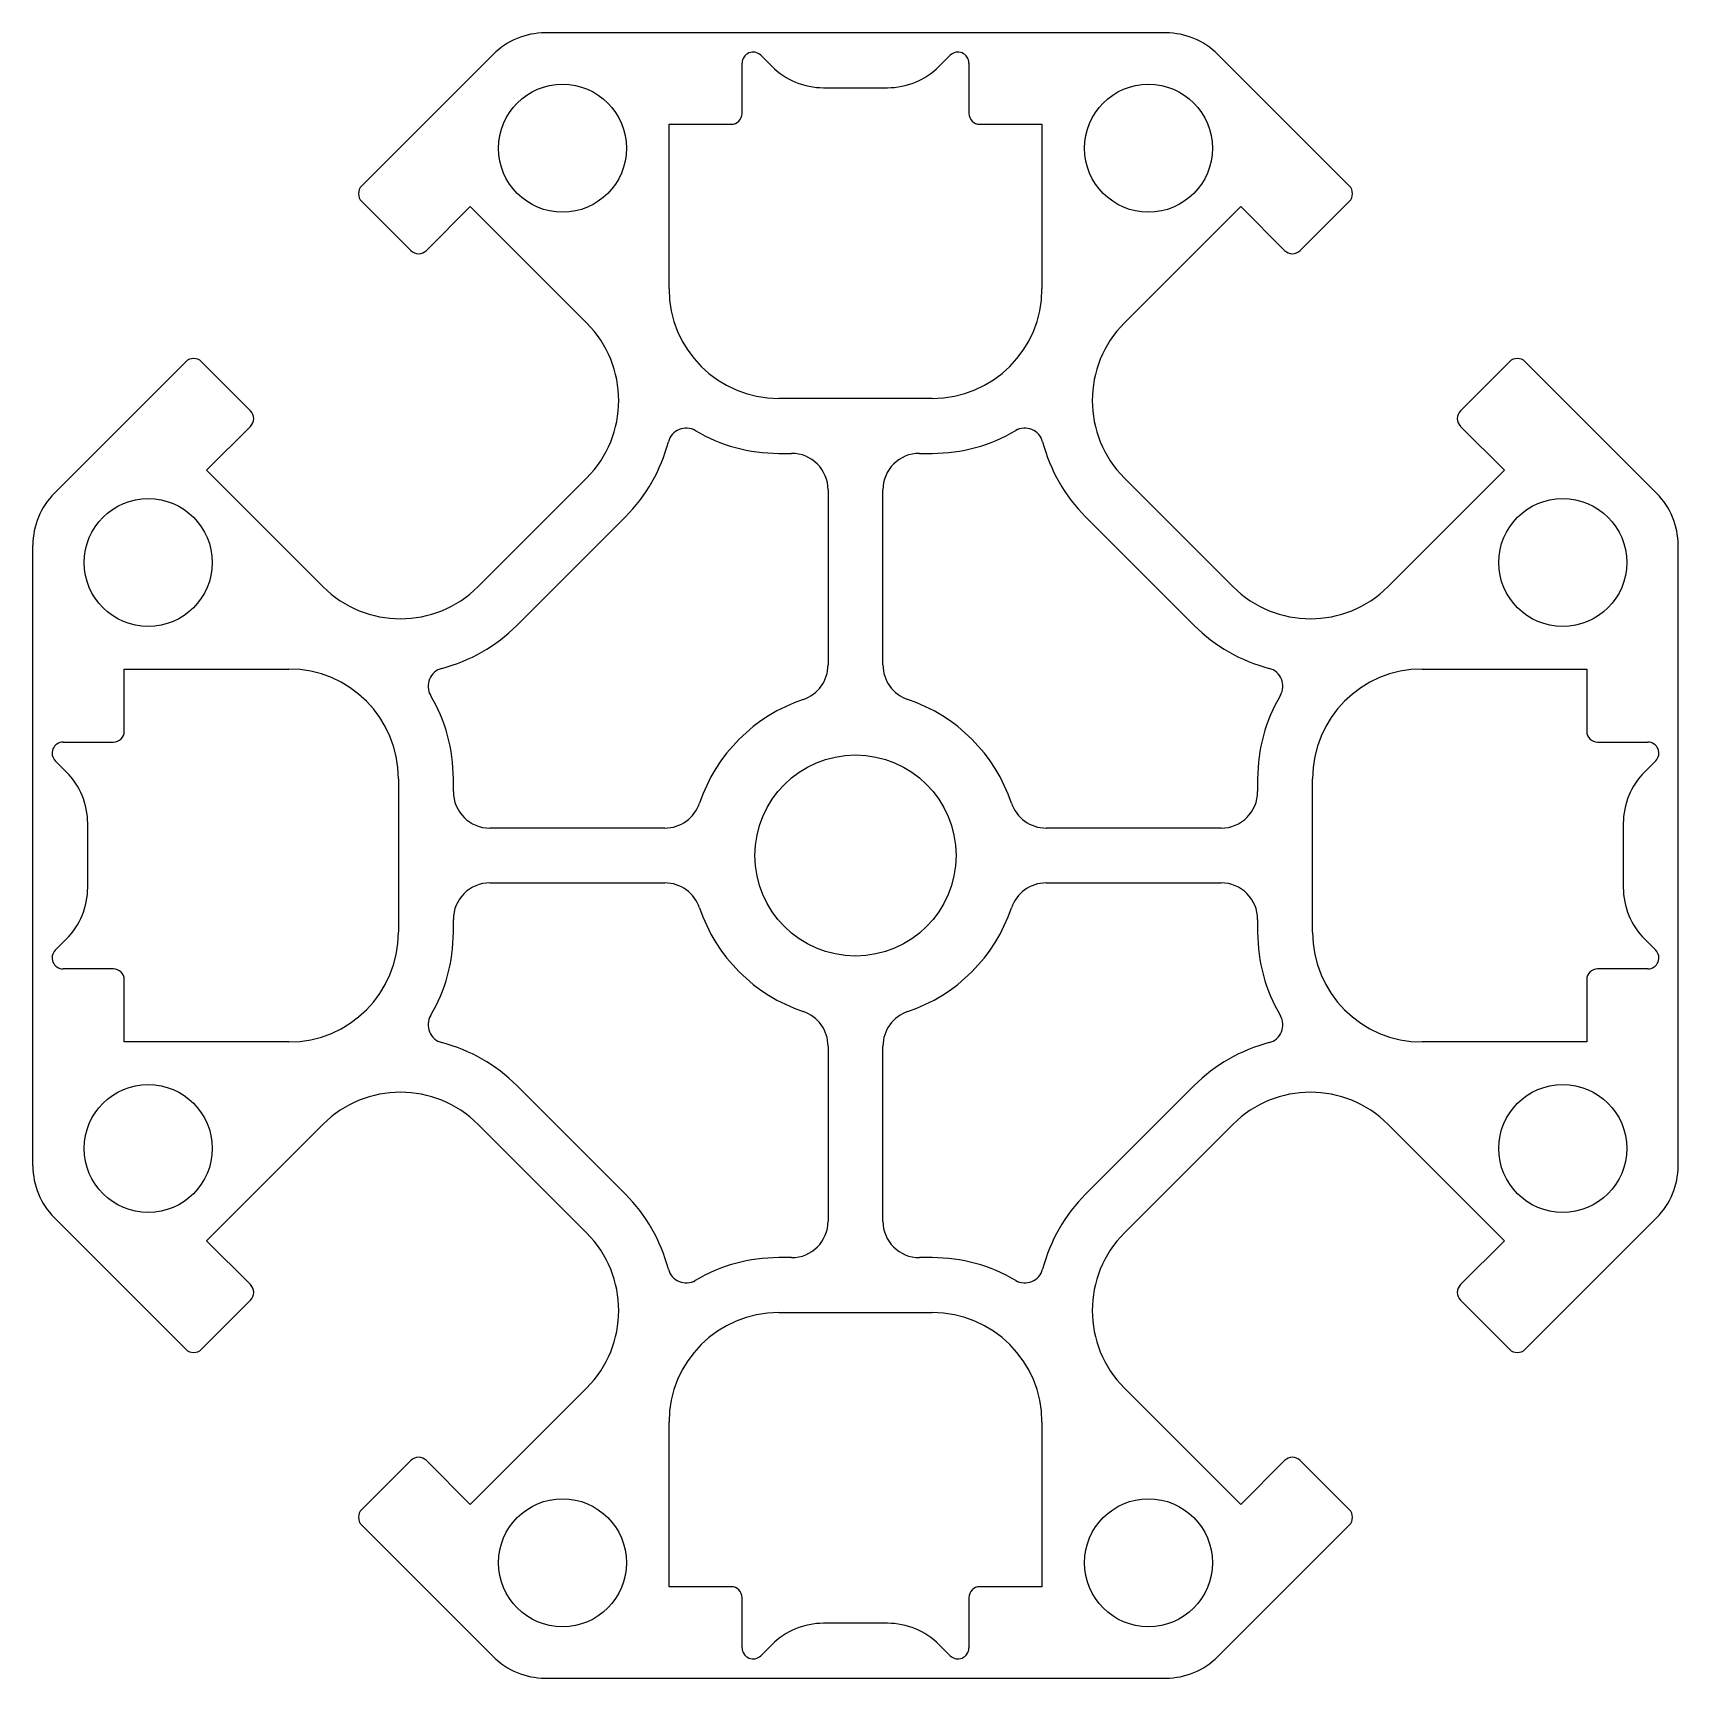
# Model space of a CAD drawing. Extents: x 1916.2 to 1961.2, y 790 to 835.
import ezdxf

# ---------------------------------------------------------------- set-up
doc = ezdxf.new("R2010")
doc.units = 0
doc.layers.get('0').update_dxf_attribs({"linetype": 'CONTINUOUS'})

msp = doc.modelspace()

# ---------------------------------------------------------------- linework, layer by layer
for p, q in [((1947.189, 835.006), (1930.207, 835.006)), ((1928.792, 834.42), (1925.192, 830.82)), ((1936.11, 834.393), (1936.412, 834.092)), ((1940.985, 834.092), (1941.286, 834.393)), ((1952.204, 830.82), (1948.604, 834.42)), ((1935.598, 832.806), (1935.598, 834.181)), ((1941.798, 834.181), (1941.798, 832.806)), ((1937.826, 833.506), (1939.57, 833.506)), ((1933.598, 828.006), (1933.598, 832.506)), ((1933.598, 832.506), (1935.298, 832.506)), ((1942.098, 832.506), (1943.798, 832.506)), ((1943.798, 832.506), (1943.798, 828.006)), ((1925.192, 830.396), (1926.536, 829.052)), ((1926.96, 829.052), (1928.162, 830.254)), ((1928.162, 830.254), (1931.344, 827.072)), ((1946.052, 827.072), (1949.234, 830.254)), ((1949.234, 830.254), (1950.436, 829.052)), ((1950.86, 829.052), (1952.204, 830.396)), ((1920.384, 826.012), (1916.784, 822.412)), ((1922.152, 824.668), (1920.808, 826.012)), ((1956.588, 826.012), (1955.244, 824.668)), ((1960.612, 822.412), (1957.012, 826.012)), ((1940.798, 825.006), (1936.598, 825.006)), ((1920.95, 823.042), (1922.152, 824.244)), ((1955.244, 824.244), (1956.446, 823.042)), ((1936.598, 823.506), (1936.948, 823.506)), ((1940.448, 823.506), (1940.798, 823.506)), ((1924.132, 819.86), (1920.95, 823.042)), ((1931.344, 822.83), (1928.374, 819.86)), ((1949.022, 819.86), (1946.052, 822.83)), ((1956.446, 823.042), (1953.264, 819.86)), ((1937.948, 822.506), (1937.948, 817.72)), ((1939.448, 817.72), (1939.448, 822.506)), ((1929.435, 818.799), (1932.405, 821.769)), ((1944.991, 821.769), (1947.961, 818.799)), ((1916.198, 804.015), (1916.198, 820.997)), ((1961.198, 804.015), (1961.198, 820.997)), ((1918.698, 815.906), (1918.698, 817.606)), ((1918.698, 817.606), (1923.198, 817.606)), ((1954.198, 817.606), (1958.698, 817.606)), ((1958.698, 817.606), (1958.698, 815.906)), ((1917.023, 815.606), (1918.398, 815.606)), ((1958.998, 815.606), (1960.373, 815.606)), ((1917.112, 814.793), (1916.811, 815.094)), ((1960.585, 815.094), (1960.284, 814.793)), ((1926.198, 814.606), (1926.198, 810.406)), ((1927.698, 814.256), (1927.698, 814.606)), ((1949.698, 814.606), (1949.698, 814.256)), ((1951.198, 810.406), (1951.198, 814.606)), ((1917.698, 811.634), (1917.698, 813.378)), ((1933.484, 813.256), (1928.698, 813.256)), ((1948.698, 813.256), (1943.912, 813.256)), ((1959.698, 813.378), (1959.698, 811.634)), ((1928.698, 811.756), (1933.484, 811.756)), ((1943.912, 811.756), (1948.698, 811.756)), ((1927.698, 810.406), (1927.698, 810.756)), ((1949.698, 810.756), (1949.698, 810.406)), ((1916.811, 809.918), (1917.112, 810.219)), ((1960.284, 810.219), (1960.585, 809.918)), ((1918.398, 809.406), (1917.023, 809.406)), ((1918.698, 807.406), (1918.698, 809.106)), ((1958.698, 809.106), (1958.698, 807.406)), ((1960.373, 809.406), (1958.998, 809.406)), ((1923.198, 807.406), (1918.698, 807.406)), ((1958.698, 807.406), (1954.198, 807.406)), ((1937.948, 807.292), (1937.948, 802.506)), ((1939.448, 802.506), (1939.448, 807.292)), ((1932.405, 803.243), (1929.435, 806.213)), ((1947.961, 806.213), (1944.991, 803.243)), ((1920.95, 801.97), (1924.132, 805.152)), ((1928.374, 805.152), (1931.344, 802.182)), ((1946.052, 802.182), (1949.022, 805.152)), ((1953.264, 805.152), (1956.446, 801.97)), ((1916.784, 802.6), (1920.384, 799)), ((1957.012, 799), (1960.612, 802.6)), ((1922.152, 800.768), (1920.95, 801.97)), ((1956.446, 801.97), (1955.244, 800.768)), ((1936.948, 801.506), (1936.598, 801.506)), ((1940.798, 801.506), (1940.448, 801.506)), ((1920.808, 799), (1922.152, 800.344)), ((1955.244, 800.344), (1956.588, 799)), ((1936.598, 800.006), (1940.798, 800.006)), ((1931.344, 797.94), (1928.162, 794.758)), ((1949.234, 794.758), (1946.052, 797.94)), ((1933.598, 792.506), (1933.598, 797.006)), ((1943.798, 797.006), (1943.798, 792.506)), ((1926.536, 795.96), (1925.192, 794.616)), ((1928.162, 794.758), (1926.96, 795.96)), ((1950.436, 795.96), (1949.234, 794.758)), ((1952.204, 794.616), (1950.86, 795.96)), ((1925.192, 794.192), (1928.792, 790.592)), ((1948.604, 790.592), (1952.204, 794.192)), ((1935.298, 792.506), (1933.598, 792.506)), ((1943.798, 792.506), (1942.098, 792.506)), ((1935.598, 790.831), (1935.598, 792.206)), ((1941.798, 792.206), (1941.798, 790.831)), ((1939.57, 791.506), (1937.826, 791.506)), ((1936.412, 790.92), (1936.11, 790.619)), ((1941.286, 790.619), (1940.985, 790.92)), ((1930.207, 790.006), (1947.189, 790.006))]:
    msp.add_line(p, q)
for centre, radius in [((1930.685, 831.851), 1.75), ((1946.711, 831.851), 1.75), ((1919.353, 820.519), 1.75), ((1958.043, 820.519), 1.75), ((1938.698, 812.506), 2.75), ((1919.353, 804.493), 1.75), ((1958.043, 804.493), 1.75), ((1930.685, 793.161), 1.75), ((1946.711, 793.161), 1.75)]:
    msp.add_circle(centre, radius)
for centre, radius, start, end in [((1930.207, 833.006), 2, 90, 135), ((1947.189, 833.006), 2, 45, 90), ((1935.898, 834.181), 0.3, 45, 180), ((1941.498, 834.181), 0.3, 0, 135), ((1937.826, 835.506), 2, 225, 270), ((1939.57, 835.506), 2, 270, 315), ((1935.298, 832.806), 0.3, 270, 0), ((1942.098, 832.806), 0.3, 180, 270), ((1925.404, 830.608), 0.3, 135, 225), ((1951.992, 830.608), 0.3, 315, 45), ((1926.748, 829.264), 0.3, 225, 315), ((1950.648, 829.264), 0.3, 225, 315), ((1936.598, 828.006), 3, 180, 270), ((1940.798, 828.006), 3, 270, 360), ((1929.223, 824.951), 3, 315, 45), ((1948.173, 824.951), 3, 135, 225), ((1920.596, 825.8), 0.3, 45, 135), ((1956.8, 825.8), 0.3, 45, 135), ((1921.94, 824.456), 0.3, 315, 45), ((1955.456, 824.456), 0.3, 135, 225), ((1934.063, 823.696), 0.5, 59.533, 165.467), ((1936.598, 828.006), 4.5, 239.533, 270), ((1940.798, 828.006), 4.5, 270, 300.467), ((1943.333, 823.696), 0.5, 14.533, 120.467), ((1929.223, 824.951), 4.5, 315, 345.467), ((1936.948, 822.506), 1, 0, 90), ((1940.448, 822.506), 1, 90, 180), ((1948.173, 824.951), 4.5, 194.533, 225), ((1918.198, 820.997), 2, 135, 180), ((1959.198, 820.997), 2, 0, 45), ((1926.253, 821.981), 3, 225, 315), ((1951.143, 821.981), 3, 225, 315), ((1926.253, 821.981), 4.5, 284.533, 315), ((1951.143, 821.981), 4.5, 225, 255.467), ((1936.948, 817.72), 1, 288.553, 0), ((1940.448, 817.72), 1, 180, 251.447), ((1923.198, 814.606), 3, 0, 90), ((1927.508, 817.141), 0.5, 104.533, 210.467), ((1949.888, 817.141), 0.5, 329.533, 75.467), ((1954.198, 814.606), 3, 90, 180), ((1923.198, 814.606), 4.5, 0, 30.467), ((1938.698, 812.506), 4.5, 108.553, 161.447), ((1938.698, 812.506), 4.5, 18.553, 71.447), ((1954.198, 814.606), 4.5, 149.533, 180), ((1918.398, 815.906), 0.3, 270, 0), ((1958.998, 815.906), 0.3, 180, 270), ((1917.023, 815.306), 0.3, 90, 225), ((1960.373, 815.306), 0.3, 315, 90), ((1915.698, 813.378), 2, 0, 45), ((1961.698, 813.378), 2, 135, 180), ((1928.698, 814.256), 1, 180, 270), ((1948.698, 814.256), 1, 270, 360), ((1933.484, 814.256), 1, 270, 341.447), ((1943.912, 814.256), 1, 198.553, 270), ((1915.698, 811.634), 2, 315, 360), ((1928.698, 810.756), 1, 90, 180), ((1933.484, 810.756), 1, 18.553, 90), ((1943.912, 810.756), 1, 90, 161.447), ((1948.698, 810.756), 1, 0, 90), ((1961.698, 811.634), 2, 180, 225), ((1938.698, 812.506), 4.5, 198.553, 251.447), ((1938.698, 812.506), 4.5, 288.553, 341.447), ((1923.198, 810.406), 3, 270, 360), ((1923.198, 810.406), 4.5, 329.533, 0), ((1954.198, 810.406), 4.5, 180, 210.467), ((1954.198, 810.406), 3, 180, 270), ((1917.023, 809.706), 0.3, 135, 270), ((1960.373, 809.706), 0.3, 270, 45), ((1918.398, 809.106), 0.3, 0, 90), ((1958.998, 809.106), 0.3, 90, 180), ((1936.948, 807.292), 1, 0, 71.447), ((1940.448, 807.292), 1, 108.553, 180), ((1927.508, 807.871), 0.5, 149.533, 255.467), ((1949.888, 807.871), 0.5, 284.533, 30.467), ((1926.253, 803.031), 4.5, 45, 75.467), ((1951.143, 803.031), 4.5, 104.533, 135), ((1926.253, 803.031), 3, 45, 135), ((1951.143, 803.031), 3, 45, 135), ((1918.198, 804.015), 2, 180, 225), ((1959.198, 804.015), 2, 315, 0), ((1929.223, 800.061), 4.5, 14.533, 45), ((1948.173, 800.061), 4.5, 135, 165.467), ((1936.948, 802.506), 1, 270, 0), ((1940.448, 802.506), 1, 180, 270), ((1929.223, 800.061), 3, 315, 45), ((1948.173, 800.061), 3, 135, 225), ((1936.598, 797.006), 4.5, 90, 120.467), ((1940.798, 797.006), 4.5, 59.533, 90), ((1934.063, 801.316), 0.5, 194.533, 300.467), ((1943.333, 801.316), 0.5, 239.533, 345.467), ((1921.94, 800.556), 0.3, 315, 45), ((1955.456, 800.556), 0.3, 135, 225), ((1936.598, 797.006), 3, 90, 180), ((1940.798, 797.006), 3, 0, 90), ((1920.596, 799.212), 0.3, 225, 315), ((1956.8, 799.212), 0.3, 225, 315), ((1926.748, 795.748), 0.3, 45, 135), ((1950.648, 795.748), 0.3, 45, 135), ((1925.404, 794.404), 0.3, 135, 225), ((1951.992, 794.404), 0.3, 315, 45), ((1935.298, 792.206), 0.3, 0, 90), ((1942.098, 792.206), 0.3, 90, 180), ((1937.826, 789.506), 2, 90, 135), ((1939.57, 789.506), 2, 45, 90), ((1935.898, 790.831), 0.3, 180, 315), ((1941.498, 790.831), 0.3, 225, 360), ((1930.207, 792.006), 2, 225, 270), ((1947.189, 792.006), 2, 270, 315)]:
    msp.add_arc(centre, radius, start, end)

doc.saveas('drawing.dxf')
